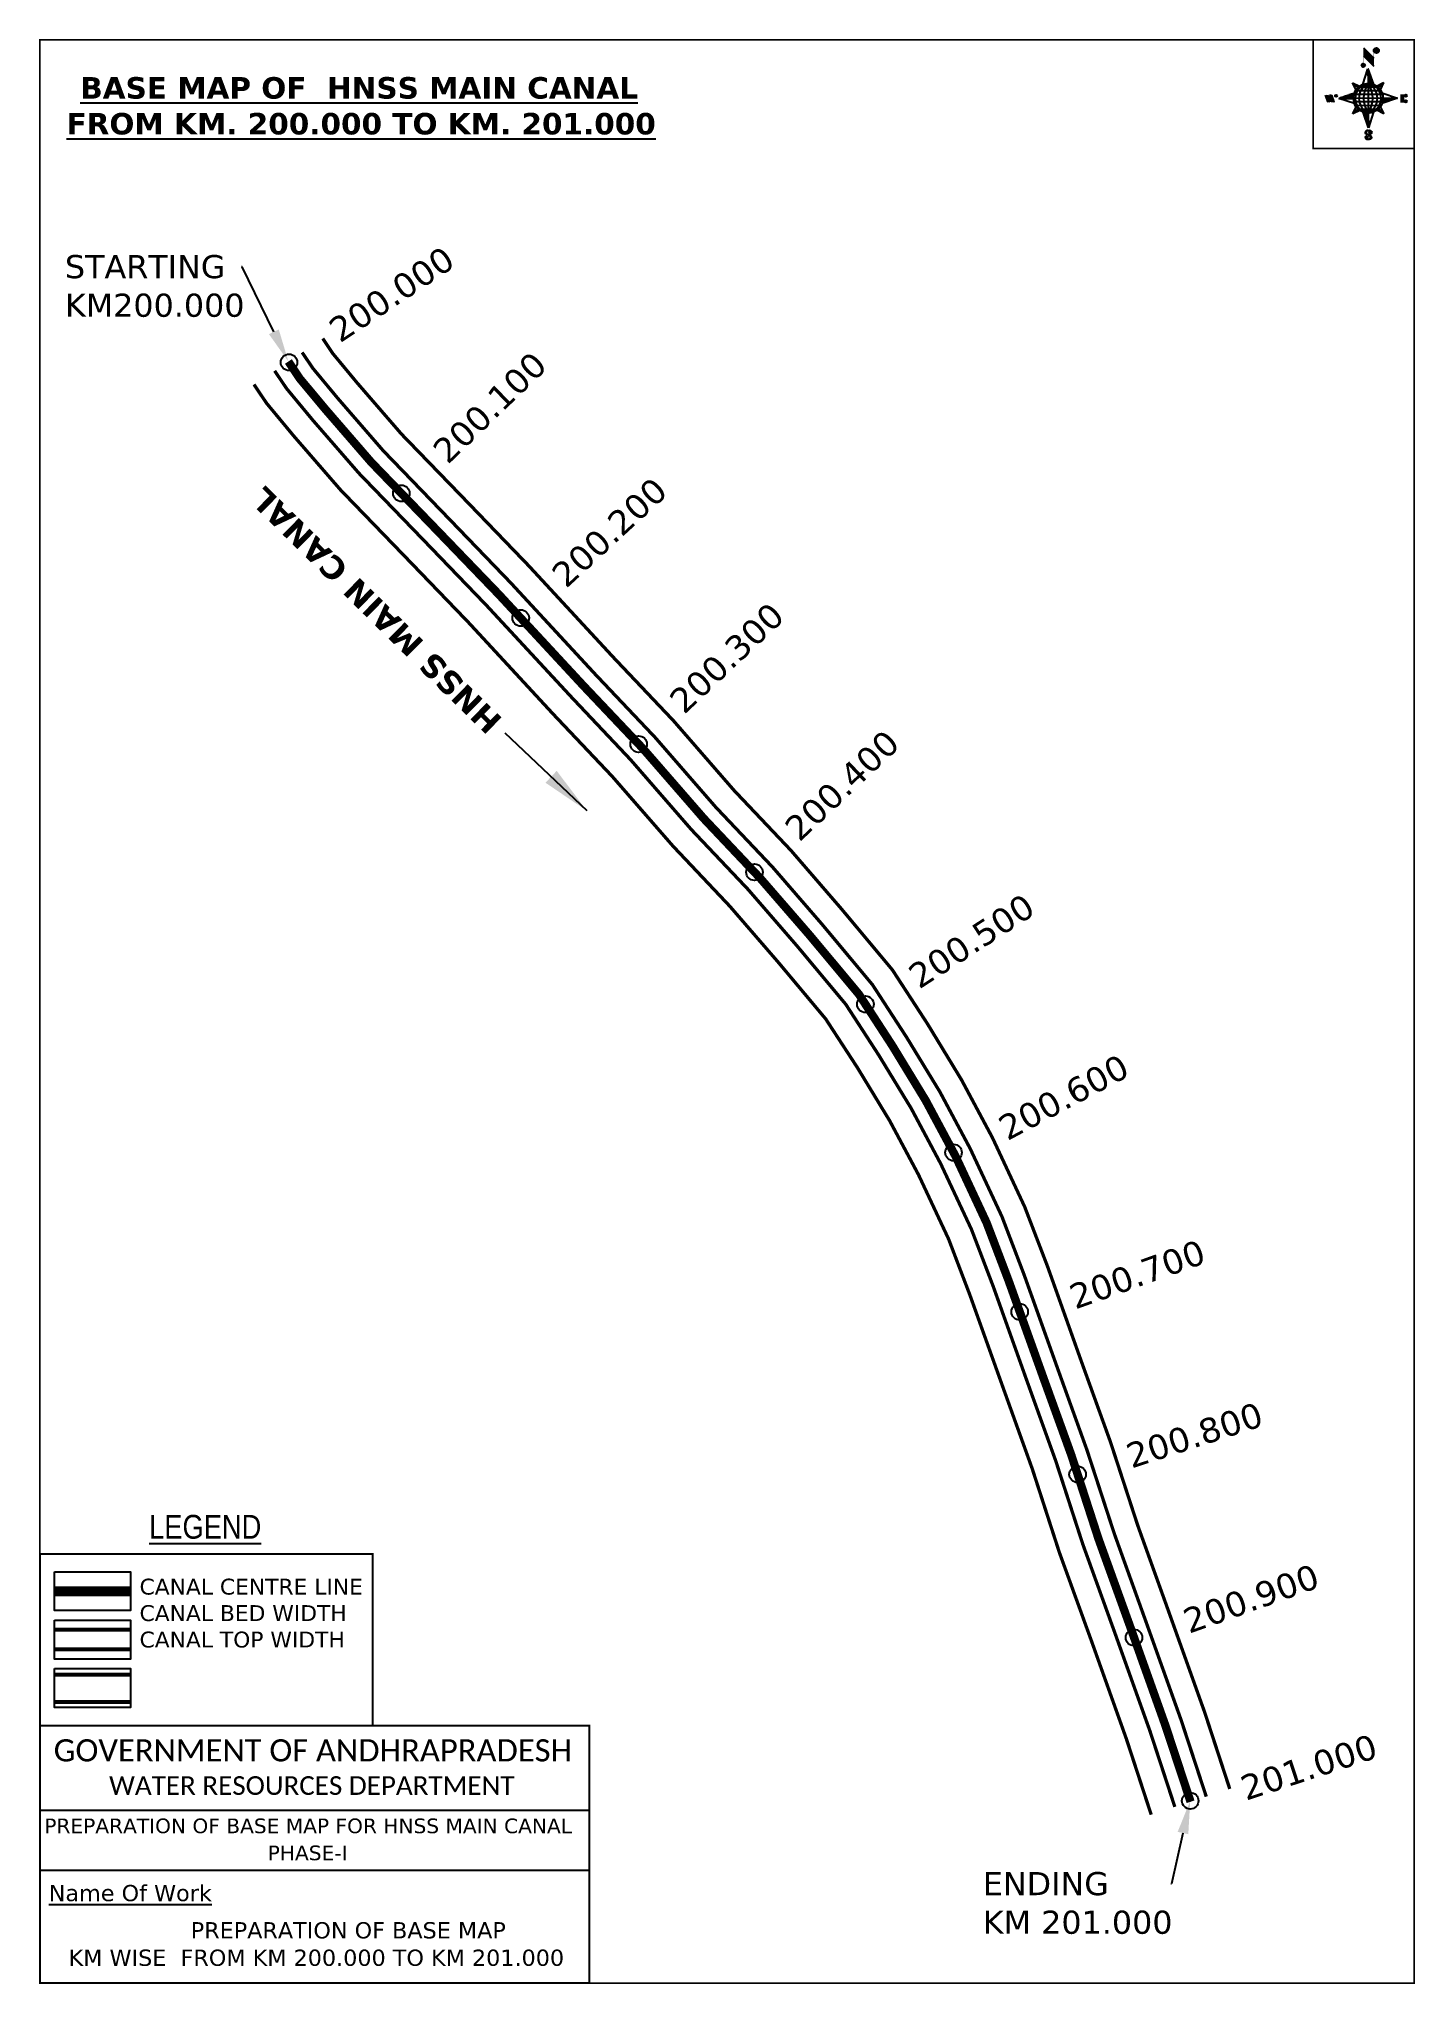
# Model space of a CAD drawing. Header units: inches. Extents: x 741468 to 742300, y 1641810 to 1642987.
import ezdxf
from ezdxf import colors
from ezdxf.entities.mleader import LeaderData, LeaderLine
from ezdxf.enums import TextEntityAlignment as Align
from ezdxf.math import Vec2, Vec3

# ---------------------------------------------------------------- set-up
doc = ezdxf.new("R2010")
doc.units = ezdxf.units.IN
doc.header["$MEASUREMENT"] = 0
doc.header["$PDMODE"] = 32
doc.header["$PDSIZE"] = 10
doc.linetypes.add('HIDDEN2', pattern=[0.1875, 0.125, -0.0625])
for name, color, linetype in [('AQUADUCT', 1, 'Continuous'), ('bord', 1, 'Continuous'), ('CANAL1', 1, 'Continuous'), ('CSMark', 72, 'Continuous'), ('DCBMS', 232, 'Continuous'), ('PAGE', 7, 'Continuous'), ('TEXT', 7, 'Continuous')]:
    doc.layers.add(name, color=color, linetype=linetype)
doc.styles.add('ARIALN', font='ARIALN_1.TTF')
doc.styles.get("Standard").update_dxf_attribs({"font": 'verdana_0.ttf'})
doc.dimstyles.get("Standard").update_dxf_attribs({"dimtxt": 0.18, "dimasz": 0.18, "dimexe": 0.18, "dimexo": 0.0625, "dimgap": 0.09, "dimtad": 0, "dimtih": 1, "dimtoh": 1, "dimdec": 4, "dimzin": 0, "dimdsep": 46, "dimtxsty": 'Standard', "dimcen": 0.09, "dimadec": 0, "dimazin": 0, "dimtfac": 1, "dimtdec": 4, "dimtofl": 0, "dimtmove": 0, "dimatfit": 3, "dimfxl": 0, "dimtolj": 1, "dimtzin": 0, "dimarcsym": 0})
pattern_1 = [(267.297113149, (-8720374.938, 50637915.138), (10.5367255337, -0.497431438), [])]
pattern_2 = [(357.297113149, (-8720374.938, 50637915.138), (0.497431438, 10.5367255337), [])]

# ---------------------------------------------------------------- blocks, each defined once
blk = doc.blocks.new('*X16')
at = {"color": 0, "linetype": 'Continuous'}
for p, q in [((6321.6, 240.5), (6322.3, 241.2)), ((6321.6, 240.3), (6322.3, 241)), ((6321.6, 240.1), (6322.3, 240.8)), ((6321.6, 239.9), (6322.4, 240.7)), ((6321.6, 239.8), (6322.4, 240.6)), ((6321.6, 239.6), (6322.5, 240.5)), ((6321.6, 239.4), (6322.5, 240.3)), ((6321.6, 239.2), (6322.6, 240.2)), ((6321.7, 239.1), (6322.6, 240.1)), ((6321.8, 240.8), (6322.4, 241.4)), ((6321.8, 239), (6322.7, 240)), ((6321.8, 239), (6322.8, 239.9)), ((6321.9, 238.9), (6322.9, 239.8)), ((6322, 238.8), (6323, 239.7)), ((6322.1, 241.3), (6322.4, 241.6)), ((6322.1, 238.7), (6323.1, 239.6)), ((6322.2, 238.6), (6323.1, 239.6)), ((6322.3, 238.5), (6323.2, 239.5)), ((6322.4, 238.5), (6323.3, 239.4)), ((6322.5, 238.4), (6323.4, 239.3)), ((6322.7, 238.4), (6323.6, 239.3)), ((6322.8, 238.3), (6323.7, 239.2)), ((6322.9, 238.3), (6323.8, 239.1)), ((6323.1, 238.2), (6323.9, 239.1)), ((6323.2, 238.2), (6324, 239)), ((6323.3, 238.2), (6324.2, 239)), ((6323.5, 238.1), (6324.3, 238.9)), ((6323.7, 238.1), (6324.4, 238.9)), ((6323.8, 238.1), (6324.6, 238.8)), ((6324.1, 238.2), (6324.7, 238.8)), ((6324.3, 238.3), (6324.9, 238.8)), ((6324.6, 238.3), (6325.1, 238.8)), ((6324.8, 238.4), (6325.2, 238.8)), ((6325.1, 238.5), (6325.4, 238.8)), ((6325.4, 238.6), (6325.6, 238.8))]:
    blk.add_line(p, q, dxfattribs=at)
blk = doc.blocks.new('*X15')
at = {"color": 0, "linetype": 'Continuous'}
for p, q in [((6324.4, 240.3), (6324.5, 240.4)), ((6324.6, 240.3), (6324.8, 240.5)), ((6324.7, 240.2), (6325, 240.5)), ((6324.8, 240.2), (6325.2, 240.6)), ((6325, 240.1), (6325.5, 240.6)), ((6325.1, 240.1), (6325.6, 240.6)), ((6325.2, 240), (6325.8, 240.6)), ((6325.3, 240), (6326, 240.6)), ((6325.4, 239.9), (6326.1, 240.6)), ((6325.5, 239.8), (6326.2, 240.5)), ((6325.6, 239.8), (6326.3, 240.5)), ((6325.7, 239.7), (6326.5, 240.4)), ((6325.9, 239.6), (6326.6, 240.3)), ((6326, 239.5), (6326.7, 240.3)), ((6326, 239.4), (6326.8, 240.2)), ((6326.1, 239.3), (6327, 240.2)), ((6326.2, 239.3), (6327.1, 240.1)), ((6326.3, 239.2), (6327.1, 240)), ((6326.4, 239.1), (6327.2, 239.9)), ((6326.5, 239), (6327.3, 239.8)), ((6326.5, 238.9), (6327.4, 239.7)), ((6326.6, 238.8), (6327.5, 239.6)), ((6326.7, 238.7), (6327.5, 239.5)), ((6326.8, 238.6), (6327.6, 239.4)), ((6326.8, 238.5), (6327.7, 239.3)), ((6326.8, 236.5), (6327.4, 237)), ((6326.9, 238.3), (6327.8, 239.2)), ((6326.9, 238.2), (6327.9, 239.1)), ((6326.9, 236.8), (6327.6, 237.4)), ((6327, 238.1), (6327.8, 239)), ((6327, 237.9), (6327.8, 238.8)), ((6327, 237.8), (6327.8, 238.6)), ((6327, 237.6), (6327.8, 238.4)), ((6327, 237.4), (6327.8, 238.2)), ((6327, 237.3), (6327.8, 238)), ((6327, 237.1), (6327.8, 237.9))]:
    blk.add_line(p, q, dxfattribs=at)
blk = doc.blocks.new('H')
at = {"layer": 'bord', "extrusion": (0.000427885, 0.004792, 0.999988)}
h = blk.add_hatch(dxfattribs=at)
h.set_pattern_fill('LINE', color=8, scale=84.387686, angle=-2.7029, style=0)
h.set_pattern_definition(pattern_2)
h.paths.add_polyline_path([(-492, 786, -0.090992), (-448, 775), (-486, 912)])
h = blk.add_hatch(dxfattribs=at)
h.set_pattern_fill('LINE', color=8, scale=84.387686, angle=-92.7029, style=0)
h.set_pattern_definition(pattern_1)
h.paths.add_polyline_path([(-625, 665, -0.090992), (-615, 710), (-751, 671)])
h = blk.add_hatch(dxfattribs=at)
h.set_pattern_fill('LINE', color=8, scale=84.387686, angle=-2.7029, style=0)
h.set_pattern_definition(pattern_2)
h.paths.add_polyline_path([(-504, 533, -0.090992), (-549, 543), (-510, 406)])
h = blk.add_hatch(dxfattribs=at)
h.set_pattern_fill('LINE', color=8, scale=84.387686, angle=-92.7029, style=0)
h.set_pattern_definition(pattern_1)
h.paths.add_polyline_path([(-246, 647), (-372, 653, -0.090992), (-382, 609)])
for p, q in [((-519, 1020, -1217), (-435, 927, -1216)), ((-516, 1087, -1217), (-432, 994, -1217)), ((-538, 774, -1216), (-487, 906, -1216)), ((-487, 906, -1216), (-493, 780, -1216)), ((-487, 906, -1216), (-448, 769, -1216)), ((-865, 701, -1215), (-847, 638, -1215)), ((-847, 700, -1215), (-829, 637, -1215)), ((-829, 699, -1215), (-811, 636, -1215)), ((-829, 699, -1215), (-811, 698, -1215)), ((-811, 698, -1215), (-794, 635, -1215)), ((-752, 665, -1215), (-615, 704, -1215)), ((-627, 794, -1216), (-567, 760, -1216)), ((-627, 794, -1216), (-584, 747, -1215)), ((-599, 731, -1215), (-627, 794, -1216)), ((-421, 753, -1216), (-359, 781, -1216)), ((-359, 781, -1216), (-405, 739, -1216)), ((-359, 781, -1216), (-392, 721, -1215)), ((-379, 693, -1215), (-246, 641, -1215)), ((-213, 669, -1215), (-217, 601, -1215)), ((-752, 665, -1215), (-625, 659, -1215)), ((-619, 614, -1215), (-752, 665, -1215)), ((-639, 526, -1214), (-606, 585, -1215)), ((-639, 526, -1214), (-593, 568, -1215)), ((-577, 553, -1215), (-639, 526, -1214)), ((-511, 400, -1214), (-549, 537, -1214)), ((-460, 533, -1215), (-511, 400, -1214)), ((-505, 527, -1214), (-511, 400, -1214)), ((-371, 513, -1214), (-431, 546, -1215)), ((-371, 513, -1214), (-414, 560, -1215)), ((-399, 576, -1215), (-371, 513, -1214)), ((-246, 641, -1215), (-383, 603, -1215)), ((-373, 647, -1215), (-246, 641, -1215)), ((-197, 600, -1215), (-194, 668, -1215))]:
    blk.add_line(p, q, dxfattribs=at)
at = {"layer": 'bord', "color": 8, "linetype": 'ByBlock', "extrusion": (0.000427885, 0.004792, 0.999988)}
for p, q in [((-375, 679, -1215), (-620, 691, -1215)), ((-386, 711, -1215), (-605, 722, -1215)), ((-411, 744, -1216), (-578, 752, -1216)), ((-493, 780, -1216), (-505, 527, -1214)), ((-373, 647, -1215), (-625, 659, -1215)), ((-378, 616, -1215), (-623, 628, -1215)), ((-392, 585, -1215), (-611, 595, -1215)), ((-420, 555, -1215), (-587, 562, -1215))]:
    blk.add_line(p, q, dxfattribs=at)
at = {"layer": 'bord', "extrusion": (0.000427885, 0.004792, 0.999988), "elevation": -1212}
for points, const_width in [([(-522, 960), (-516, 1093)], 1.61), ([(-434, 933), (-428, 1066)], 1.61), ([(-870, 707), (-846, 706)], 0.642), ([(-829, 643), (-821, 678)], 0.642), ([(-793, 641), (-782, 694)], 0.642), ([(-223, 676), (-174, 673)], 0.706), ([(-829, 643), (-855, 644)], 0.642), ([(-811, 642), (-784, 641)], 0.642), ([(-177, 605), (-226, 607)], 0.706), ([(-195, 645), (-185, 644)], 0.706)]:
    blk.add_lwpolyline(points, dxfattribs=dict(at, const_width=const_width))
for points, const_width in [([(-414, 1073, 1), (-398, 1058, 1)], 22.3), ([(-530, 950, 1), (-520, 939, 1)], 14.8), ([(-776, 697, 1), (-769, 690, 1)], 8.9), ([(-180, 618, 1), (-173, 611, 1)], 9.79), ([(-178, 667, 1), (-171, 660, 1)], 9.79), ([(-490, 362, 1), (-498, 369, 1)], 11.1), ([(-525, 322, 1), (-533, 329, 1)], 11.1)]:
    blk.add_lwpolyline(points, format="xyb", close=True, dxfattribs=dict(at, const_width=const_width))
for points in [[(-537, 317), (-531, 310), (-520, 307), (-505, 307), (-494, 310), (-486, 318), (-487, 326), (-491, 333), (-494, 336), (-503, 341), (-522, 347), (-530, 352), (-534, 355), (-537, 363), (-537, 373), (-530, 381), (-520, 384), (-504, 384), (-493, 380), (-487, 373)], [(-522, 348), (-526, 354), (-528, 361), (-528, 371), (-526, 375), (-521, 381), (-515, 384)], [(-505, 307), (-499, 312), (-497, 319), (-497, 327), (-501, 335), (-509, 343)]]:
    blk.add_lwpolyline(points, dxfattribs=at)
at = {"layer": 'bord', "extrusion": (0.000427885, 0.004792, 0.999988)}
for centre, radius in [((-406, 1065, -1212), 22.3), ((-525, 944, -1212), 14.8), ((-773, 694, -1212), 8.9), ((-498, 659, -1212), 127), ((-177, 615, -1212), 9.79), ((-174, 663, -1212), 9.79), ((-494, 365, -1212), 11.1), ((-529, 325, -1212), 11.1)]:
    blk.add_circle(centre, radius, dxfattribs=at)
at = {"layer": 'bord', "color": 8, "linetype": 'ByBlock', "extrusion": (0.000427885, 0.004792, 0.999988)}
for centre, radius, start, end in [((-482, 658, -1212), 128, 94.9254, 259.6691), ((-437, 656, -1212), 141, 113.2864, 241.308), ((-316, 651, -1212), 222, 142.5892, 212.0053), ((-560, 662, -1212), 141, 293.2864, 61.308), ((-681, 668, -1212), 222, 322.5892, 32.0053), ((-515, 660, -1212), 128, 274.9254, 79.6691)]:
    blk.add_arc(centre, radius, start, end, dxfattribs=at)
at = {"layer": 'bord', "extrusion": (0.000427885, 0.004792, 0.999988)}
for points in [[(-516, 1093, -1212), (-431, 1000, -1212), (-519, 1026, -1212), (-434, 933, -1212)], [(-864, 707, -1212), (-846, 706, -1212), (-846, 644, -1212), (-829, 643, -1212)], [(-829, 705, -1212), (-811, 704, -1212), (-811, 642, -1212), (-793, 641, -1212)], [(-193, 674, -1212), (-197, 606, -1212), (-213, 675, -1212), (-216, 607, -1212)]]:
    blk.add_solid(points, dxfattribs=at)
at = {"layer": 'bord', "extrusion": (0.000427885, 0.004792, 0.999988), "xscale": 7.977342409717546, "yscale": 7.977342408231451, "zscale": 7.977342408476333, "rotation": 138.0840426661453}
for name, p in [('*X15', (38301, -31929, -1212)), ('*X16', (38314, -31951, -1212))]:
    blk.add_blockref(name, p, dxfattribs=at)

msp = doc.modelspace()

# ---------------------------------------------------------------- linework, layer by layer
at = {"color": 3}
for p in [(741619.6, 1642791), (741687.5, 1642711.8), (741759.7, 1642636.4), (741831, 1642560.1), (741901, 1642482.7), (741968.1, 1642402.8), (742021.4, 1642313.1), (742061.4, 1642216.8), (742096.4, 1642118.5), (742130.5, 1642019.8), (742164.5, 1641921.1)]:
    msp.add_point(p, dxfattribs=at)
at = {"layer": 'CANAL1', "color": 200, "const_width": 2}
for points in [[(741640, 1642805.4), (741646.1, 1642796.3), (741660.6, 1642778.8), (741687.6, 1642747.6), (741727.3, 1642706.6), (741764.4, 1642668.1), (741815.8, 1642612.5), (741852.1, 1642574.2), (741888.7, 1642532.1), (741923.1, 1642495.8), (741953.5, 1642460.6), (741984.4, 1642423.6), (742005.6, 1642391), (742026.2, 1642357.1), (742044.9, 1642322.1), (742064.4, 1642280.3), (742078.2, 1642244.3), (742099, 1642185.9), (742116.3, 1642138), (742132.8, 1642087.5), (742151.8, 1642034.6), (742173.2, 1641974.7), (742188.4, 1641928.3)], [(741598.4, 1642777.6), (741606, 1642766.3), (741622.5, 1642746.4), (741650.7, 1642713.9), (741691.3, 1642671.9), (741728.1, 1642633.7), (741779.3, 1642578.3), (741815, 1642540.6), (741851.7, 1642498.5), (741886, 1642462.2), (741915.4, 1642428.2), (741944.1, 1642393.9), (741963.3, 1642364.4), (741982.8, 1642332.3), (742000.2, 1642299.7), (742018.4, 1642260.8), (742031.3, 1642226.9), (742052, 1642169.1), (742069, 1642121.8), (742085.4, 1642071.2), (742104.8, 1642017.7), (742125.9, 1641958.5), (742140.9, 1641912.7)]]:
    msp.add_lwpolyline(points, dxfattribs=at)
at = {"layer": 'CANAL1', "color": 1, "linetype": 'HIDDEN2', "ltscale": 100, "const_width": 5}
msp.add_lwpolyline([(741619.2, 1642791.5), (741626, 1642781.3), (741641.6, 1642762.6), (741669.2, 1642730.7), (741709.3, 1642689.2), (741746.2, 1642650.9), (741797.6, 1642595.4), (741833.6, 1642557.4), (741870.2, 1642515.3), (741904.5, 1642479), (741934.5, 1642444.4), (741964.2, 1642408.8), (741984.4, 1642377.7), (742004.5, 1642344.7), (742022.6, 1642310.9), (742041.4, 1642270.6), (742054.7, 1642235.6), (742075.5, 1642177.5), (742092.7, 1642129.9), (742109.1, 1642079.3), (742128.3, 1642026.1), (742149.5, 1641966.6), (742164.7, 1641920.5)], dxfattribs=at)
at = {"layer": 'CANAL1', "color": 5, "const_width": 2}
for points in [[(742174.2, 1641923.6), (742159, 1641969.9), (742137.7, 1642029.5), (742118.6, 1642082.6), (742102.1, 1642133.1), (742084.9, 1642180.9), (742064.1, 1642239.1), (742050.6, 1642274.5), (742031.5, 1642315.4), (742013.2, 1642349.7), (741992.9, 1642383), (741972.3, 1642414.7), (741942.1, 1642450.9), (741912, 1642485.7), (741877.6, 1642522), (741841, 1642564.1), (741804.9, 1642602.2), (741753.5, 1642657.8), (741716.5, 1642696.2), (741676.6, 1642737.5), (741649.2, 1642769.1), (741634.1, 1642787.3), (741627.5, 1642797)], [(741610.9, 1642785.9), (741618, 1642775.3), (741633.9, 1642756.1), (741661.8, 1642724), (741702.1, 1642682.3), (741739, 1642644), (741790.3, 1642588.6), (741826.1, 1642550.7), (741862.8, 1642508.5), (741897.1, 1642472.3), (741926.9, 1642437.9), (741956.2, 1642402.8), (741976, 1642372.3), (741995.8, 1642339.8), (742013.6, 1642306.4), (742032.2, 1642266.7), (742045.4, 1642232.1), (742066.1, 1642174.1), (742083.2, 1642126.6), (742099.6, 1642076.1), (742118.9, 1642022.7), (742140.1, 1641963.4), (742155.2, 1641917.4)]]:
    msp.add_lwpolyline(points, dxfattribs=at)
at = {"layer": 'CANAL1', "color": 1, "linetype": 'HIDDEN2', "ltscale": 100, "const_width": 6, "elevation": -0.4}
msp.add_lwpolyline([(741523.8, 1642047.8), (741477.8, 1642047.8)], dxfattribs=at)
at = {"layer": 'CANAL1', "color": 5, "const_width": 2.4, "elevation": -0.4}
for points in [[(741523.8, 1642024.6), (741477.8, 1642024.6)], [(741523.8, 1642012.6), (741477.8, 1642012.6)]]:
    msp.add_lwpolyline(points, dxfattribs=at)
at = {"layer": 'CANAL1', "color": 200, "const_width": 2.4, "elevation": -0.4}
for points in [[(741523.8, 1641997.4), (741477.8, 1641997.4)], [(741523.8, 1641980.9), (741477.8, 1641980.9)]]:
    msp.add_lwpolyline(points, dxfattribs=at)
at = {"layer": 'PAGE', "const_width": 1}
msp.add_lwpolyline([(741469, 1642986.1), (741469, 1641810.8), (742300, 1641810.8), (742300, 1642986.1), (741469, 1642986.1)], dxfattribs=at)
at = {"layer": 'PAGE'}
for points, const_width in [([(742300, 1642986.1), (742238.9, 1642986.1), (742238.9, 1642920.4), (742300, 1642920.4)], 1), ([(741670.2, 1641966.5), (741469, 1641966.5), (741469, 1642070.3), (741670.2, 1642070.3)], 1.2), ([(741469, 1641966.5), (741801.1, 1641966.5), (741801.1, 1641810.8), (741469, 1641810.8)], 1.2)]:
    msp.add_lwpolyline(points, close=True, dxfattribs=dict(at, const_width=const_width))
at = {"layer": 'PAGE', "elevation": -0.4}
for points in [[(741477.8, 1642059.6), (741523.8, 1642059.6), (741523.8, 1642036.1), (741477.8, 1642036.1)], [(741477.8, 1642030.3), (741523.8, 1642030.3), (741523.8, 1642006.8), (741477.8, 1642006.8)], [(741477.8, 1642001.1), (741523.8, 1642001.1), (741523.8, 1641977.6), (741477.8, 1641977.6)]]:
    msp.add_lwpolyline(points, close=True, dxfattribs=at)
at = {"layer": 'PAGE'}
for points in [[(741469, 1641915.5), (741801.1, 1641915.5)], [(741469, 1641879.1), (741801.1, 1641879.1)]]:
    msp.add_lwpolyline(points, dxfattribs=at)

# ---------------------------------------------------------------- block references
at = {"layer": 'AQUADUCT', "color": 1, "xscale": 0.0703495379661093, "yscale": 0.07034953800030053, "zscale": 0.07034953795990817, "rotation": 3.078330607406165}
msp.add_blockref('H', (742309.6, 1642906.7, 85.4), dxfattribs=at)

# ---------------------------------------------------------------- texts
at = {"layer": 'CANAL1', "insert": (741740.2, 1642564.4), "char_height": 14, "width": 205.129, "attachment_point": 1, "rotation": 135.4853}
msp.add_mtext('\\pi0.96322;{\\fVerdana|b1|i0|c0|p34;HNSS MAIN CANAL}', dxfattribs=at)
at = {"layer": 'CSMark', "color": 1}
for s, rotation, p in [('200.000', 33.7649, (741646.2, 1642808.6)), ('200.100', 44.0199, (741710.3, 1642734.2)), ('200.200', 42.759, (741782, 1642659.4)), ('200.300', 43.4395, (741853.3, 1642583.1)), ('200.400', 43.4523, (741923, 1642506)), ('200.500', 33.0364, (741996.5, 1642417.9)), ('200.600', 28.1447, (742050.4, 1642326.6)), ('200.700', 19.6734, (742092.4, 1642225.2)), ('200.800', 18.0181, (742126.6, 1642129.1)), ('200.900', 19.6484, (742161.2, 1642029.1)), ('201.000', 18.1895, (742195.8, 1641928.2))]:
    msp.add_text(s, height=15, rotation=rotation, dxfattribs=at).set_placement(p, align=Align.MIDDLE_LEFT)
at = {"layer": 'PAGE', "extrusion": (0.000201441, 0.004807, 0.999988), "style": 'ARIALN'}
msp.add_text('%%ULEGEND', height=14.4, rotation=359.9999, dxfattribs=at).set_placement((741568.9, 1642067.1, 8042.6), align=Align.MIDDLE)
at = {"layer": 'PAGE', "extrusion": (0.000201441, 0.004807, 0.999988)}
for s, height, p in [('PREPARATION OF BASE MAP FOR HNSS MAIN CANAL', 8.878, (741471.6, 1641881.8, 8041.7)), ('%%UName Of Work', 9.822, (741474.3, 1641840.7, 8040.4))]:
    msp.add_text(s, height=height, rotation=359.9999, dxfattribs=at).set_placement(p)
for s, height, p in [('PHASE-I', 8.88, (741630.8, 1641869.9, 8041.6)), ('PREPARATION OF BASE MAP', 9.822, (741655.4, 1641823.1, 8040.4)), ('KM WISE  FROM KM 200.000 TO KM 201.000', 9.822, (741636.1, 1641806.5, 8040.4))]:
    msp.add_text(s, height=height, rotation=359.9999, dxfattribs=at).set_placement(p, align=Align.MIDDLE_CENTER)
at = {"layer": 'PAGE', "extrusion": (0.000201441, 0.004807, 0.999988), "attachment_point": 1, "text_direction": (1, -1e-06, -0.000201)}
for s, insert, char_height, width in [('CANAL CENTRE LINE CANAL BED WIDTH {\\H2.3741x; }CANAL TOP WIDTH{\\H1.9188x; }', (741529.2, 1642055.4, -0.4), 9.6, 168.926), ('\\pi3.5885;{\\fCalibri|b0|i0|c0|p34;\\H1.3333x;GOVERNMENT OF ANDHRAPRADESH\\P\\pi37.073;\\H0.83998x;WATER RESOURCES DEPARTMENT}', (741473.7, 1641958.3, -1.3), 10.059, 321.276)]:
    msp.add_mtext(s, dxfattribs=dict(at, insert=insert, char_height=char_height, width=width))
at = {"layer": 'TEXT', "color": 1, "insert": (741471.6, 1642963.5), "char_height": 13, "width": 379.826, "attachment_point": 1}
msp.add_mtext('\\pi21.755;{\\fVerdana|b1|i0|c0|p34;\\LBASE MAP OF  HNSS MAIN CANAL \\P\\pi13.452;FROM KM. 200.000 TO KM. 201.000}', dxfattribs=at)

# ---------------------------------------------------------------- leaders
at = {"layer": 'CANAL1'}
msp.add_leader([(741799.8, 1642519.7), (741750.3, 1642566.7)], dimstyle='Standard', override={"dimasz": 30, "dimgap": 0.09, "dimtad": 0}, dxfattribs=at)
at = {"layer": 'DCBMS', "color": 5}
ml = msp.add_multileader_mtext('Standard', dxfattribs=at)
ml.set_content('STARTING\\PKM200.000', color=5)
ml.set_leader_properties()
ml.build(insert=Vec2(0, 0))
ml.multileader.update_dxf_attribs({"dogleg_length": 0.36, "arrow_head_size": 20})
ctx = ml.context
ctx.base_point, ctx.char_height, ctx.arrow_head_size, ctx.landing_gap_size, ctx.plane_origin = Vec3(741484, 1642848.7), 14, 20, 0.09, Vec3(742161.7, 1642972.3)
notes = []
notes.append((ctx, [(0, (1, 1, 0), (741591.3, 1642848.7), (-1, 0), 0.36, [(0, [(741619.2, 1642791.5)], 0, [])])]))
ctx.mtext.insert, ctx.mtext.flow_direction = Vec3(741484.1, 1642855.9), 5
ml = msp.add_multileader_mtext('Standard', dxfattribs=at)
ml.set_content('ENDING \\PKM 201.000', color=5)
ml.set_leader_properties()
ml.build(insert=Vec2(0, 0))
ml.multileader.update_dxf_attribs({"dogleg_length": 0.36, "arrow_head_size": 20})
ctx = ml.context
ctx.base_point, ctx.char_height, ctx.arrow_head_size, ctx.landing_gap_size, ctx.plane_origin = Vec3(742039, 1641870.8), 14, 20, 0.09, Vec3(741746.3, 1641878.4)
notes.append((ctx, [(0, (1, 1, 0), (742153.2, 1641870.8), (-1, 0), 0.36, [(0, [(742164.5, 1641921.1)], 0, [])])]))
ctx.mtext.insert, ctx.mtext.width, ctx.mtext.flow_direction = Vec3(742039.1, 1641878), 120.444, 5
for ctx, leaders in notes:
    for number, flags, end, landing, length, lines in leaders:
        leader = LeaderData()
        leader.index, (leader.has_last_leader_line, leader.has_dogleg_vector, leader.attachment_direction) = number, flags
        leader.last_leader_point, leader.dogleg_vector, leader.dogleg_length = Vec3(end), Vec3(landing), length
        for number, points, colour, breaks in lines:
            line = LeaderLine()
            line.index, line.vertices, line.color, line.breaks = number, Vec3.list(points), colors.encode_raw_color(colour), breaks
            leader.lines.append(line)
        ctx.leaders.append(leader)

doc.saveas('drawing.dxf')
